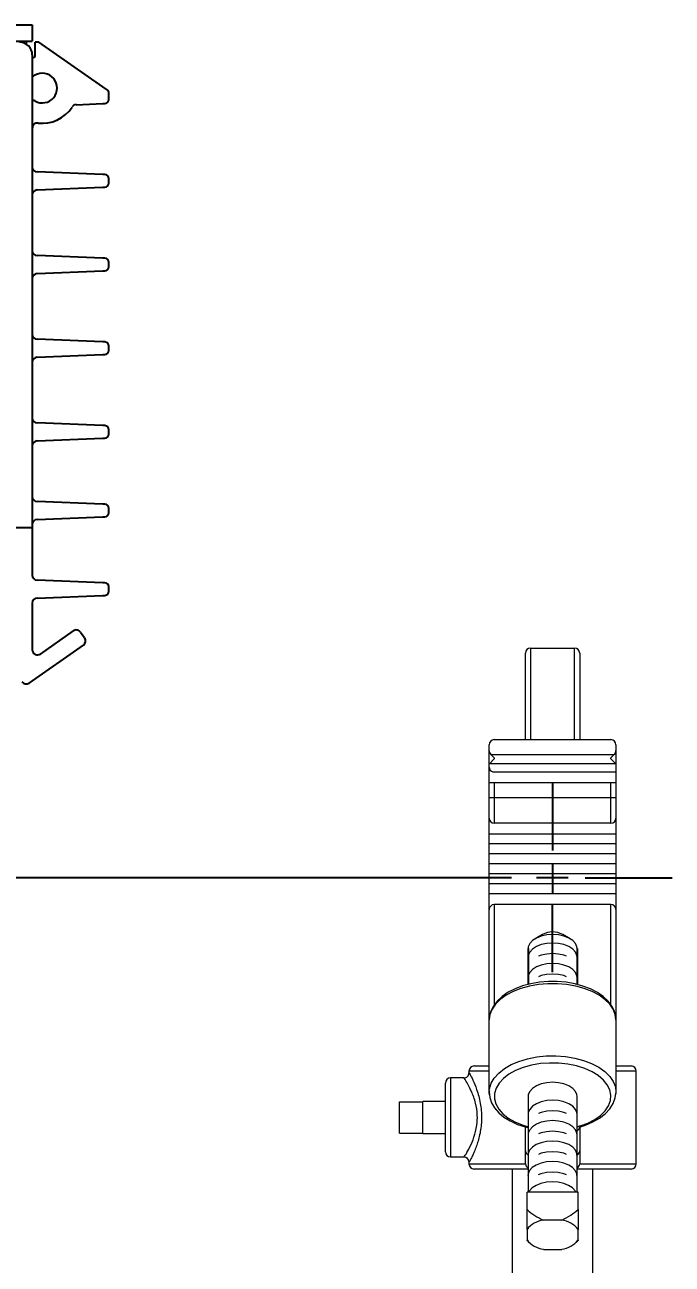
# Model space of a CAD drawing. Header units: inches. Extents: x 1 to 63.1, y 0.7 to 40.3.
# Drawn here: x 50.81 to 57.16, y 23.07 to 35.22 of the extents above; entities that cross this region are included whole.
import ezdxf

# ---------------------------------------------------------------- set-up
doc = ezdxf.new("R2010")
doc.units = ezdxf.units.IN
doc.header["$MEASUREMENT"] = 0
doc.layers.add('DIM', color=1, linetype='Continuous')
doc.layers.add('OBJECT', color=7, linetype='Continuous')
doc.styles.add('Arial', font='arial.ttf')
doc.dimstyles.new('ANSI & Metric .40 Stacked', dxfattribs={"dimscale": 2.666667, "dimtxt": 0.4, "dimasz": 0.5, "dimexe": 0.4, "dimexo": 0.4, "dimgap": 0.133333, "dimtad": 0, "dimtih": 1, "dimtoh": 1, "dimzin": 4, "dimdsep": 46, "dimtxsty": 'Arial', "dimcen": 0.2, "dimadec": 0, "dimazin": 0, "dimtfac": 0.75, "dimtofl": 0, "dimtmove": 0, "dimatfit": 3, "dimfxl": 1, "dimtolj": 1, "dimtzin": 0, "dimarcsym": 0})

# ---------------------------------------------------------------- blocks, each defined once
blk = doc.blocks.new('*D9')
at = {"layer": 'Defpoints', "color": 0, "transparency": 16777216}
for p in [(55.981, 26.859), (46.487, 5.364), (54.859, 5.364)]:
    blk.add_point(p, dxfattribs=at)
at = {"layer": 'DIM', "color": 0, "lineweight": -2, "transparency": 16777216}
for p, q in [((55.581, 26.859), (46.087, 26.859)), ((46.487, 26.359), (46.487, 16.839)), ((46.487, 5.864), (46.487, 15.384)), ((54.459, 5.364), (46.087, 5.364))]:
    blk.add_line(p, q, dxfattribs=at)
at = {"layer": 'DIM', "color": 0, "transparency": 16777216}
for points in [[(46.404, 26.359), (46.57, 26.359), (46.487, 26.859)], [(46.404, 5.864), (46.57, 5.864), (46.487, 5.364)]]:
    blk.add_solid(points, dxfattribs=at)
at = {"layer": 'DIM', "color": 0, "transparency": 16777216, "char_height": 0.4, "attachment_point": 5, "style": 'Arial'}
for s, insert in [('\\A1;21.50', (46.487, 16.449)), ('\\A1;[546mm]', (46.487, 15.722))]:
    blk.add_mtext(s, dxfattribs=dict(at, insert=insert))

msp = doc.modelspace()

# ---------------------------------------------------------------- linework, layer by layer
at = {"layer": 'DIM'}
for p, q in [((55.984, 27.783), (55.984, 27.126)), ((55.984, 27), (55.984, 26.714)), ((56.136, 26.859), (55.826, 26.859)), ((56.302, 26.859), (57.156, 26.859)), ((55.984, 25.936), (55.984, 26.592))]:
    msp.add_line(p, q, dxfattribs=at)
at = {"layer": 'OBJECT'}
for p, q in [((49.95, 35.219), (50.887, 35.219)), ((50.887, 35.219), (50.887, 35.059)), ((39.387, 35.059), (50.887, 35.059)), ((50.832, 35.028), (50.832, 35.059)), ((50.917, 34.919), (50.917, 35.049)), ((50.952, 35.049), (50.917, 35.049)), ((51.577, 34.611), (50.952, 35.049)), ((50.887, 34.924), (50.887, 29.827)), ((50.887, 34.899), (50.897, 34.899)), ((50.893, 34.719), (50.887, 34.719)), ((51.62, 34.581), (51.577, 34.611)), ((51.637, 34.488), (51.637, 34.548)), ((50.887, 34.479), (50.893, 34.479)), ((51.317, 34.436), (51.577, 34.447)), ((51.577, 34.447), (51.599, 34.448)), ((51.577, 33.752), (50.935, 33.777)), ((51.599, 33.751), (51.577, 33.752)), ((51.637, 33.668), (51.637, 33.711)), ((50.935, 33.601), (51.577, 33.627)), ((51.577, 33.627), (51.599, 33.628)), ((51.577, 32.932), (50.935, 32.957)), ((51.599, 32.931), (51.577, 32.932)), ((50.935, 32.781), (51.577, 32.807)), ((51.577, 32.807), (51.599, 32.808)), ((51.637, 32.848), (51.637, 32.891)), ((51.577, 32.112), (50.935, 32.137)), ((51.599, 32.111), (51.577, 32.112)), ((51.637, 32.028), (51.637, 32.071)), ((50.935, 31.961), (51.577, 31.987)), ((51.577, 31.987), (51.599, 31.988)), ((51.577, 31.292), (50.935, 31.317)), ((51.599, 31.291), (51.577, 31.292)), ((51.637, 31.208), (51.637, 31.251)), ((50.935, 31.141), (51.577, 31.167)), ((51.577, 31.167), (51.599, 31.168)), ((51.577, 30.522), (50.935, 30.547)), ((51.599, 30.521), (51.577, 30.522)), ((50.935, 30.371), (51.577, 30.397)), ((51.577, 30.397), (51.599, 30.398)), ((51.637, 30.438), (51.637, 30.481)), ((50.887, 30.289), (39.387, 30.289)), ((51.577, 29.752), (50.935, 29.777)), ((51.599, 29.751), (51.577, 29.752)), ((51.637, 29.668), (51.637, 29.711)), ((50.887, 29.551), (50.887, 29.094)), ((50.935, 29.601), (51.577, 29.627)), ((51.577, 29.627), (51.599, 29.628)), ((50.966, 29.053), (51.291, 29.28)), ((51.36, 29.268), (51.395, 29.219)), ((51.4, 29.21), (51.395, 29.219)), ((50.856, 28.768), (51.388, 29.141)), ((55.744, 26.167), (55.744, 25.815)), ((56.224, 26.167), (56.224, 25.815))]:
    msp.add_line(p, q, dxfattribs=at)
at = {"layer": 'OBJECT', "linetype": 'Continuous', "lineweight": 15}
for p, q in [((55.718, 28.214), (55.718, 29.061)), ((55.768, 29.111), (55.768, 28.214)), ((55.768, 29.111), (56.2, 29.111)), ((56.2, 28.214), (56.2, 29.111)), ((56.25, 29.061), (56.25, 28.214)), ((55.413, 28.214), (56.555, 28.214)), ((55.363, 24.747), (55.363, 28.164)), ((55.379, 28.069), (55.413, 28.035)), ((55.379, 28.069), (56.589, 28.069)), ((56.555, 28.035), (56.589, 28.069)), ((56.605, 28.164), (56.605, 24.747)), ((55.365, 27.978), (55.413, 28.026)), ((56.603, 27.978), (55.365, 27.978)), ((55.413, 28.035), (55.413, 28.026)), ((56.555, 28.026), (56.555, 28.035)), ((56.555, 28.026), (56.603, 27.978)), ((55.4, 27.897), (56.605, 27.897)), ((56.605, 27.789), (55.363, 27.789)), ((55.413, 27.789), (55.413, 27.395)), ((56.555, 27.395), (56.555, 27.789)), ((56.605, 27.645), (55.363, 27.645)), ((56.555, 27.395), (55.413, 27.395)), ((56.605, 27.289), (55.363, 27.289)), ((56.605, 27.192), (55.363, 27.192)), ((56.605, 27.094), (55.363, 27.094)), ((56.605, 26.997), (55.363, 26.997)), ((56.605, 26.899), (55.363, 26.899)), ((56.605, 26.802), (55.363, 26.802)), ((56.605, 26.704), (55.363, 26.704)), ((56.555, 26.598), (55.413, 26.598)), ((55.413, 26.598), (55.413, 25.615)), ((56.555, 25.616), (56.555, 26.598)), ((55.884, 26.305), (55.813, 26.263)), ((56.156, 26.263), (56.084, 26.305)), ((55.165, 24.966), (55.165, 24.947)), ((55.363, 24.966), (55.165, 24.966)), ((55.215, 25.016), (55.363, 25.016)), ((56.605, 25.016), (56.753, 25.016)), ((56.803, 24.966), (56.605, 24.966)), ((56.803, 24.056), (56.803, 24.966)), ((54.934, 24.174), (54.934, 24.849)), ((55.116, 24.899), (54.984, 24.899)), ((54.984, 24.899), (54.984, 24.124)), ((54.484, 24.357), (54.484, 24.665)), ((54.484, 24.665), (54.714, 24.665)), ((54.934, 24.667), (54.714, 24.667)), ((54.714, 24.355), (54.714, 24.667)), ((55.363, 24.759), (55.363, 24.771)), ((55.744, 24.718), (55.744, 23.78)), ((56.224, 23.78), (56.224, 24.718)), ((55.718, 24.061), (55.718, 24.417)), ((56.25, 24.42), (56.25, 24.061)), ((56.268, 24.423), (56.268, 24.423)), ((54.484, 24.357), (54.714, 24.357)), ((54.714, 24.355), (54.934, 24.355)), ((54.984, 24.124), (55.118, 24.124)), ((55.165, 24.08), (55.165, 24.056)), ((55.165, 24.056), (55.718, 24.056)), ((56.25, 24.056), (56.803, 24.056)), ((55.744, 24.006), (55.215, 24.006)), ((55.589, 24.006), (55.589, 22.346)), ((56.753, 24.006), (56.224, 24.006)), ((56.379, 22.346), (56.379, 24.006)), ((56.234, 23.78), (55.734, 23.78)), ((55.734, 23.608), (55.734, 23.78)), ((56.234, 23.608), (56.234, 23.78)), ((56.074, 23.505), (55.894, 23.505)), ((55.734, 23.414), (55.734, 23.31)), ((56.234, 23.31), (56.234, 23.414)), ((55.734, 23.306), (55.753, 23.287)), ((55.894, 23.219), (56.074, 23.219)), ((56.216, 23.287), (56.234, 23.306))]:
    msp.add_line(p, q, dxfattribs=at)
at = {"layer": 'OBJECT', "linetype": 'Continuous', "lineweight": 15, "flags": 128}
for points in [[(56.224, 26.167), (56.222, 26.183), (56.209, 26.216), (56.182, 26.245), (56.143, 26.27), (56.096, 26.289), (56.042, 26.3), (55.984, 26.304), (55.927, 26.3), (55.873, 26.289), (55.825, 26.27), (55.787, 26.245), (55.76, 26.216), (55.746, 26.183), (55.744, 26.167)], [(56.224, 26.083), (56.222, 26.1), (56.209, 26.132), (56.182, 26.162), (56.143, 26.186), (56.096, 26.205), (56.042, 26.217), (55.984, 26.221), (55.927, 26.217), (55.873, 26.205), (55.825, 26.186), (55.787, 26.162), (55.76, 26.132), (55.746, 26.1), (55.744, 26.083)], [(56.122, 26.091), (56.096, 26.101), (56.042, 26.113), (55.984, 26.117), (55.927, 26.113), (55.873, 26.101), (55.846, 26.091)], [(56.224, 25.883), (56.222, 25.9), (56.209, 25.932), (56.182, 25.962), (56.143, 25.987), (56.096, 26.005), (56.042, 26.017), (55.984, 26.021), (55.927, 26.017), (55.873, 26.005), (55.825, 25.987), (55.787, 25.962), (55.76, 25.932), (55.746, 25.9), (55.744, 25.883)], [(56.121, 25.891), (56.095, 25.901), (56.041, 25.913), (55.983, 25.917), (55.926, 25.913), (55.872, 25.901), (55.845, 25.891)], [(56.605, 25.467), (56.603, 25.499), (56.59, 25.552), (56.565, 25.603), (56.528, 25.651), (56.481, 25.696), (56.423, 25.736), (56.356, 25.771), (56.282, 25.799), (56.202, 25.821), (56.117, 25.836), (56.03, 25.843), (55.943, 25.844), (55.856, 25.837), (55.771, 25.822), (55.691, 25.801), (55.616, 25.772), (55.548, 25.738), (55.489, 25.697), (55.44, 25.651), (55.402, 25.6), (55.376, 25.546), (55.364, 25.49), (55.363, 25.467)], [(56.605, 25.467), (56.598, 25.52), (56.578, 25.572), (56.544, 25.622), (56.497, 25.668), (56.439, 25.709), (56.371, 25.745), (56.295, 25.775), (56.211, 25.799), (56.122, 25.814), (56.031, 25.822), (55.938, 25.822), (55.846, 25.814), (55.757, 25.799), (55.674, 25.775), (55.597, 25.745), (55.529, 25.709), (55.471, 25.668), (55.425, 25.622), (55.391, 25.572), (55.37, 25.52), (55.363, 25.467)], [(55.363, 24.771), (55.366, 24.793), (55.382, 24.847), (55.412, 24.898), (55.456, 24.946), (55.512, 24.99), (55.579, 25.029), (55.655, 25.061), (55.739, 25.086), (55.829, 25.104), (55.922, 25.114), (56.017, 25.115), (56.111, 25.108), (56.202, 25.093), (56.288, 25.07), (56.367, 25.04), (56.437, 25.003), (56.496, 24.961), (56.544, 24.914), (56.578, 24.863), (56.599, 24.81), (56.605, 24.759)], [(56.253, 24.429), (56.329, 24.457), (56.397, 24.492), (56.454, 24.532), (56.5, 24.577), (56.532, 24.626), (56.551, 24.677), (56.555, 24.729), (56.545, 24.781), (56.52, 24.831), (56.483, 24.878), (56.432, 24.921), (56.371, 24.959), (56.299, 24.991), (56.22, 25.017), (56.135, 25.034), (56.046, 25.044), (55.955, 25.045), (55.865, 25.039), (55.778, 25.024), (55.696, 25.001), (55.622, 24.971), (55.557, 24.935), (55.502, 24.894), (55.46, 24.848), (55.431, 24.799), (55.415, 24.747), (55.415, 24.695), (55.428, 24.644), (55.456, 24.594), (55.496, 24.548), (55.55, 24.506), (55.614, 24.469), (55.687, 24.439), (55.744, 24.421)], [(56.224, 24.718), (56.222, 24.735), (56.209, 24.767), (56.182, 24.796), (56.143, 24.821), (56.096, 24.84), (56.042, 24.852), (55.984, 24.856), (55.927, 24.852), (55.873, 24.84), (55.825, 24.821), (55.787, 24.796), (55.76, 24.767), (55.746, 24.735), (55.744, 24.718)], [(55.365, 24.773), (55.363, 24.761), (55.369, 24.707), (55.387, 24.655), (55.416, 24.605), (55.457, 24.558), (55.508, 24.515), (55.569, 24.477), (55.639, 24.444), (55.716, 24.418), (55.738, 24.412)], [(55.363, 24.747), (55.364, 24.737), (55.366, 24.731)], [(56.224, 24.542), (56.222, 24.559), (56.209, 24.591), (56.182, 24.621), (56.143, 24.645), (56.096, 24.664), (56.042, 24.676), (55.984, 24.68), (55.927, 24.676), (55.873, 24.664), (55.825, 24.645), (55.787, 24.621), (55.76, 24.591), (55.746, 24.559), (55.744, 24.542)], [(56.268, 24.423), (56.308, 24.436), (56.38, 24.467), (56.445, 24.504), (56.5, 24.547), (56.545, 24.596), (56.578, 24.648), (56.598, 24.703), (56.604, 24.751)], [(56.602, 24.729), (56.604, 24.737), (56.605, 24.747)], [(56.605, 24.759), (56.605, 24.756), (56.605, 24.752)], [(56.122, 24.55), (56.096, 24.56), (56.042, 24.572), (55.984, 24.576), (55.927, 24.572), (55.873, 24.56), (55.846, 24.55)], [(56.224, 24.342), (56.222, 24.359), (56.209, 24.391), (56.182, 24.421), (56.143, 24.445), (56.096, 24.464), (56.042, 24.476), (55.984, 24.48), (55.927, 24.476), (55.873, 24.464), (55.825, 24.445), (55.787, 24.421), (55.76, 24.391), (55.746, 24.359), (55.744, 24.342)], [(56.249, 24.413), (56.248, 24.413), (56.252, 24.415), (56.26, 24.42), (56.268, 24.423)], [(56.121, 24.35), (56.095, 24.36), (56.041, 24.372), (55.983, 24.376), (55.926, 24.372), (55.872, 24.36), (55.845, 24.35)], [(56.223, 24.142), (56.222, 24.159), (56.208, 24.191), (56.181, 24.221), (56.143, 24.245), (56.095, 24.264), (56.041, 24.276), (55.983, 24.28), (55.926, 24.276), (55.872, 24.264), (55.824, 24.245), (55.786, 24.221), (55.759, 24.191), (55.745, 24.159), (55.743, 24.142)], [(56.121, 24.15), (56.094, 24.16), (56.04, 24.172), (55.983, 24.176), (55.925, 24.172), (55.871, 24.16), (55.845, 24.15)], [(56.223, 23.942), (56.221, 23.959), (56.207, 23.991), (56.18, 24.021), (56.142, 24.045), (56.094, 24.064), (56.04, 24.076), (55.983, 24.08), (55.925, 24.076), (55.871, 24.064), (55.824, 24.045), (55.785, 24.021), (55.758, 23.991), (55.744, 23.959), (55.743, 23.942)], [(56.12, 23.95), (56.093, 23.96), (56.039, 23.972), (55.982, 23.976), (55.924, 23.972), (55.87, 23.96), (55.844, 23.95)], [(56.211, 23.78), (56.206, 23.791), (56.179, 23.821), (56.141, 23.845), (56.093, 23.864), (56.039, 23.876), (55.982, 23.88), (55.924, 23.876), (55.87, 23.864), (55.823, 23.845), (55.784, 23.821), (55.758, 23.791), (55.753, 23.78)]]:
    msp.add_lwpolyline(points, dxfattribs=at)
at = {"layer": 'OBJECT'}
for centre, radius, start, end in [((50.762, 34.924), 0.125, 0, 90), ((50.897, 34.919), 0.02, 270, 0), ((50.986, 34.599), 0.145, 239.8673, 120.1327), ((50.893, 34.759), 0.04, 270, 300.1327), ((51.597, 34.548), 0.04, 0, 55), ((50.893, 34.439), 0.04, 59.8673, 90), ((50.986, 34.599), 0.345, 262.9064, 327.4064), ((51.319, 34.387), 0.05, 92.2906, 147.4064), ((51.597, 34.488), 0.04, 272.2906, 0), ((50.937, 34.207), 0.05, 82.9064, 180), ((50.937, 33.827), 0.05, 180, 267.7094), ((51.597, 33.711), 0.04, 0, 87.7094), ((51.597, 33.668), 0.04, 272.2906, 0), ((50.937, 33.551), 0.05, 92.2906, 180), ((50.937, 33.007), 0.05, 180, 267.7094), ((51.597, 32.891), 0.04, 0, 87.7094), ((51.597, 32.848), 0.04, 272.2906, 0), ((50.937, 32.731), 0.05, 92.2906, 180), ((50.937, 32.187), 0.05, 180, 267.7094), ((51.597, 32.071), 0.04, 0, 87.7094), ((50.937, 31.911), 0.05, 92.2906, 180), ((51.597, 32.028), 0.04, 272.2906, 0), ((50.937, 31.367), 0.05, 180, 267.7094), ((51.597, 31.251), 0.04, 0, 87.7094), ((50.937, 31.091), 0.05, 92.2906, 180), ((51.597, 31.208), 0.04, 272.2906, 0), ((50.937, 30.597), 0.05, 180, 267.7094), ((51.597, 30.481), 0.04, 0, 87.7094), ((50.937, 30.321), 0.05, 92.2906, 180), ((51.597, 30.438), 0.04, 272.2906, 0), ((50.937, 29.827), 0.05, 180, 267.7094), ((51.597, 29.711), 0.04, 0, 87.7094), ((51.597, 29.668), 0.04, 272.2906, 0), ((50.937, 29.551), 0.05, 92.2906, 180), ((51.319, 29.239), 0.05, 35, 125), ((51.36, 29.182), 0.05, 305, 35), ((50.937, 29.094), 0.05, 180, 305), ((50.827, 28.809), 0.05, 215, 305)]:
    msp.add_arc(centre, radius, start, end, dxfattribs=at)
at = {"layer": 'OBJECT', "linetype": 'Continuous', "lineweight": 15}
for centre, radius, start, end in [((55.768, 29.061), 0.05, 90, 180), ((56.2, 29.061), 0.05, 0, 90), ((55.413, 28.164), 0.05, 90, 180), ((56.555, 28.164), 0.05, 0, 90), ((55.418, 28.108), 0.055, 179.6797, 224.5414), ((56.55, 28.108), 0.055, 315.4586, 0.3203), ((55.368, 27.974), 0.00532, 131.12, 176.5988), ((55.413, 27.945), 0.05, 180, 254.528), ((56.6, 27.974), 0.00532, 3.4012, 48.88), ((55.413, 27.445), 0.05, 180, 270), ((56.555, 27.445), 0.05, 270, 0), ((55.413, 26.548), 0.05, 90, 180), ((56.555, 26.548), 0.05, 0, 90), ((55.984, 26.116), 0.213, 62.0662, 117.9338), ((55.118, 24.946), 0.0469, 267.9688, 2.0723), ((55.215, 24.966), 0.05, 90, 180), ((56.753, 24.966), 0.05, 0, 90), ((54.984, 24.849), 0.05, 90, 180), ((56.284, 24.325), 0.109, 106.3381, 123.1456), ((56.209, 24.422), 0.0411, 291.4365, 356.7835), ((56.266, 24.437), 0.015, 212.3553, 277.5214), ((54.984, 24.174), 0.05, 180, 270), ((55.759, 24.185), 0.0411, 183.2165, 248.5635), ((56.209, 24.185), 0.0411, 291.4365, 356.7835), ((55.117, 24.075), 0.0478, 4.7139, 89.7223), ((55.215, 24.056), 0.05, 180, 270), ((55.769, 24.061), 0.0512, 185.0388, 240.4568), ((56.202, 24.059), 0.0484, 297.7596, 356.7478), ((56.753, 24.056), 0.05, 270, 0), ((56.137, 24.06), 0.605, 228.2442, 246.3239), ((55.927, 23.263), 0.245, 97.7394, 141.9357), ((56.041, 23.263), 0.245, 38.0643, 82.2606), ((55.927, 23.462), 0.245, 218.0643, 262.2606), ((56.041, 23.462), 0.245, 277.7394, 321.9357)]:
    msp.add_arc(centre, radius, start, end, dxfattribs=at)
for points, knots in [([(55.165, 24.947), (55.165, 24.948), (55.164, 24.954), (55.174, 24.937), (55.202, 24.882), (55.235, 24.803), (55.261, 24.722), (55.277, 24.652), (55.287, 24.578), (55.29, 24.513), (55.286, 24.427), (55.269, 24.323), (55.237, 24.226), (55.211, 24.162), (55.192, 24.121), (55.177, 24.092), (55.166, 24.073), (55.167, 24.077), (55.168, 24.08)], [0, 0, 0, 0, 0.00615, 0.09662, 0.187215, 0.287407, 0.34236, 0.398965, 0.451849, 0.506595, 0.53694, 0.637378, 0.735889, 0.788472, 0.842562, 0.894619, 0.948683, 1, 1, 1, 1]), ([(55.118, 24.128), (55.118, 24.127), (55.117, 24.124), (55.128, 24.14), (55.149, 24.173), (55.184, 24.239), (55.225, 24.343), (55.244, 24.436), (55.249, 24.532), (55.243, 24.59), (55.229, 24.653), (55.217, 24.698), (55.189, 24.77), (55.155, 24.839), (55.124, 24.89), (55.119, 24.895), (55.116, 24.897)], [0, 0, 0, 0, 0.038259, 0.094155, 0.150098, 0.261064, 0.362088, 0.462941, 0.493158, 0.592907, 0.600231, 0.65704, 0.713904, 0.818093, 0.913367, 1, 1, 1, 1]), ([(55.734, 23.414), (55.734, 23.444), (55.734, 23.506), (55.734, 23.573), (55.734, 23.608)], [0, 0, 0, 0, 0.480505, 1, 1, 1, 1]), ([(56.074, 23.505), (56.104, 23.52), (56.162, 23.55), (56.211, 23.589), (56.234, 23.608)], [0, 0, 0, 0, 0.515407, 1, 1, 1, 1]), ([(56.234, 23.608), (56.234, 23.573), (56.234, 23.506), (56.234, 23.444), (56.234, 23.414)], [0, 0, 0, 0, 0.519495, 1, 1, 1, 1]), ([(55.734, 23.308), (55.734, 23.307), (55.734, 23.306), (55.734, 23.309), (55.734, 23.31)], [0, 0, 0, 0, 0.575589, 1, 1, 1, 1]), ([(56.234, 23.31), (56.234, 23.309), (56.234, 23.306), (56.234, 23.307), (56.234, 23.308)], [0, 0, 0, 0, 0.424497, 1, 1, 1, 1])]:
    msp.add_open_spline(points, degree=3, knots=knots, dxfattribs=at)
for points in [[(55.744, 24.412), (55.738, 24.412)], [(55.718, 24.056), (55.718, 24.061)], [(56.25, 24.061), (56.25, 24.056)]]:
    msp.add_open_spline(points, degree=1, dxfattribs=at)

# ---------------------------------------------------------------- dimensions: what is measured, and where the dimension line sits
at = {"layer": 'DIM'}
dim = msp.add_linear_dim(base=(46.4869, 5.3638), p1=(55.9814, 26.8592), p2=(54.8592, 5.3638), angle=90, dimstyle='ANSI & Metric .40 Stacked', override={"dimpost": '\\X'}, dxfattribs=at)
dim.commit()
dim.dimension.update_dxf_attribs({"geometry": '*D9', "text_midpoint": (46.4869, 16.1115)})

doc.saveas('drawing.dxf')
